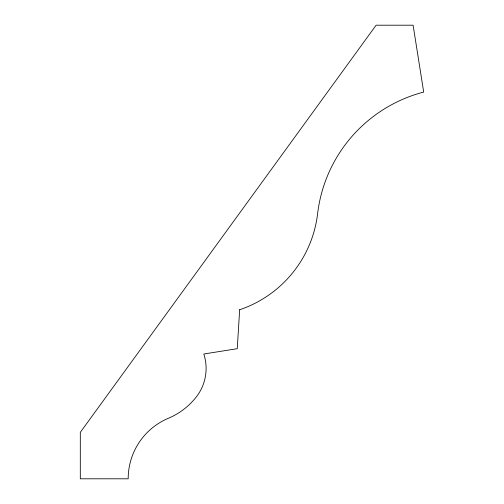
<?xml version="1.0" encoding="UTF-8"?>
<svg xmlns="http://www.w3.org/2000/svg" width="504" height="504" viewBox="0 0 504 504"><rect width="100%" height="100%" fill="white"/><g stroke="black" fill="none" stroke-linecap="round" stroke-linejoin="round"><path stroke-width="0.76" d="M239.652 309.758L237.252 348.699L203.811 353.997A46.462 46.462 0 0 1 197.064 395.949A69.81 69.81 0 0 1 168.664 418.144A65.608 65.608 0 0 0 128.186 478.8L80.306 478.8L80.306 432.344L376.116 25.2L413.104 25.2L423.694 92.081A143.086 143.086 0 0 0 317.583 213.929A115.882 115.882 0 0 1 239.652 309.758"/></g></svg>
